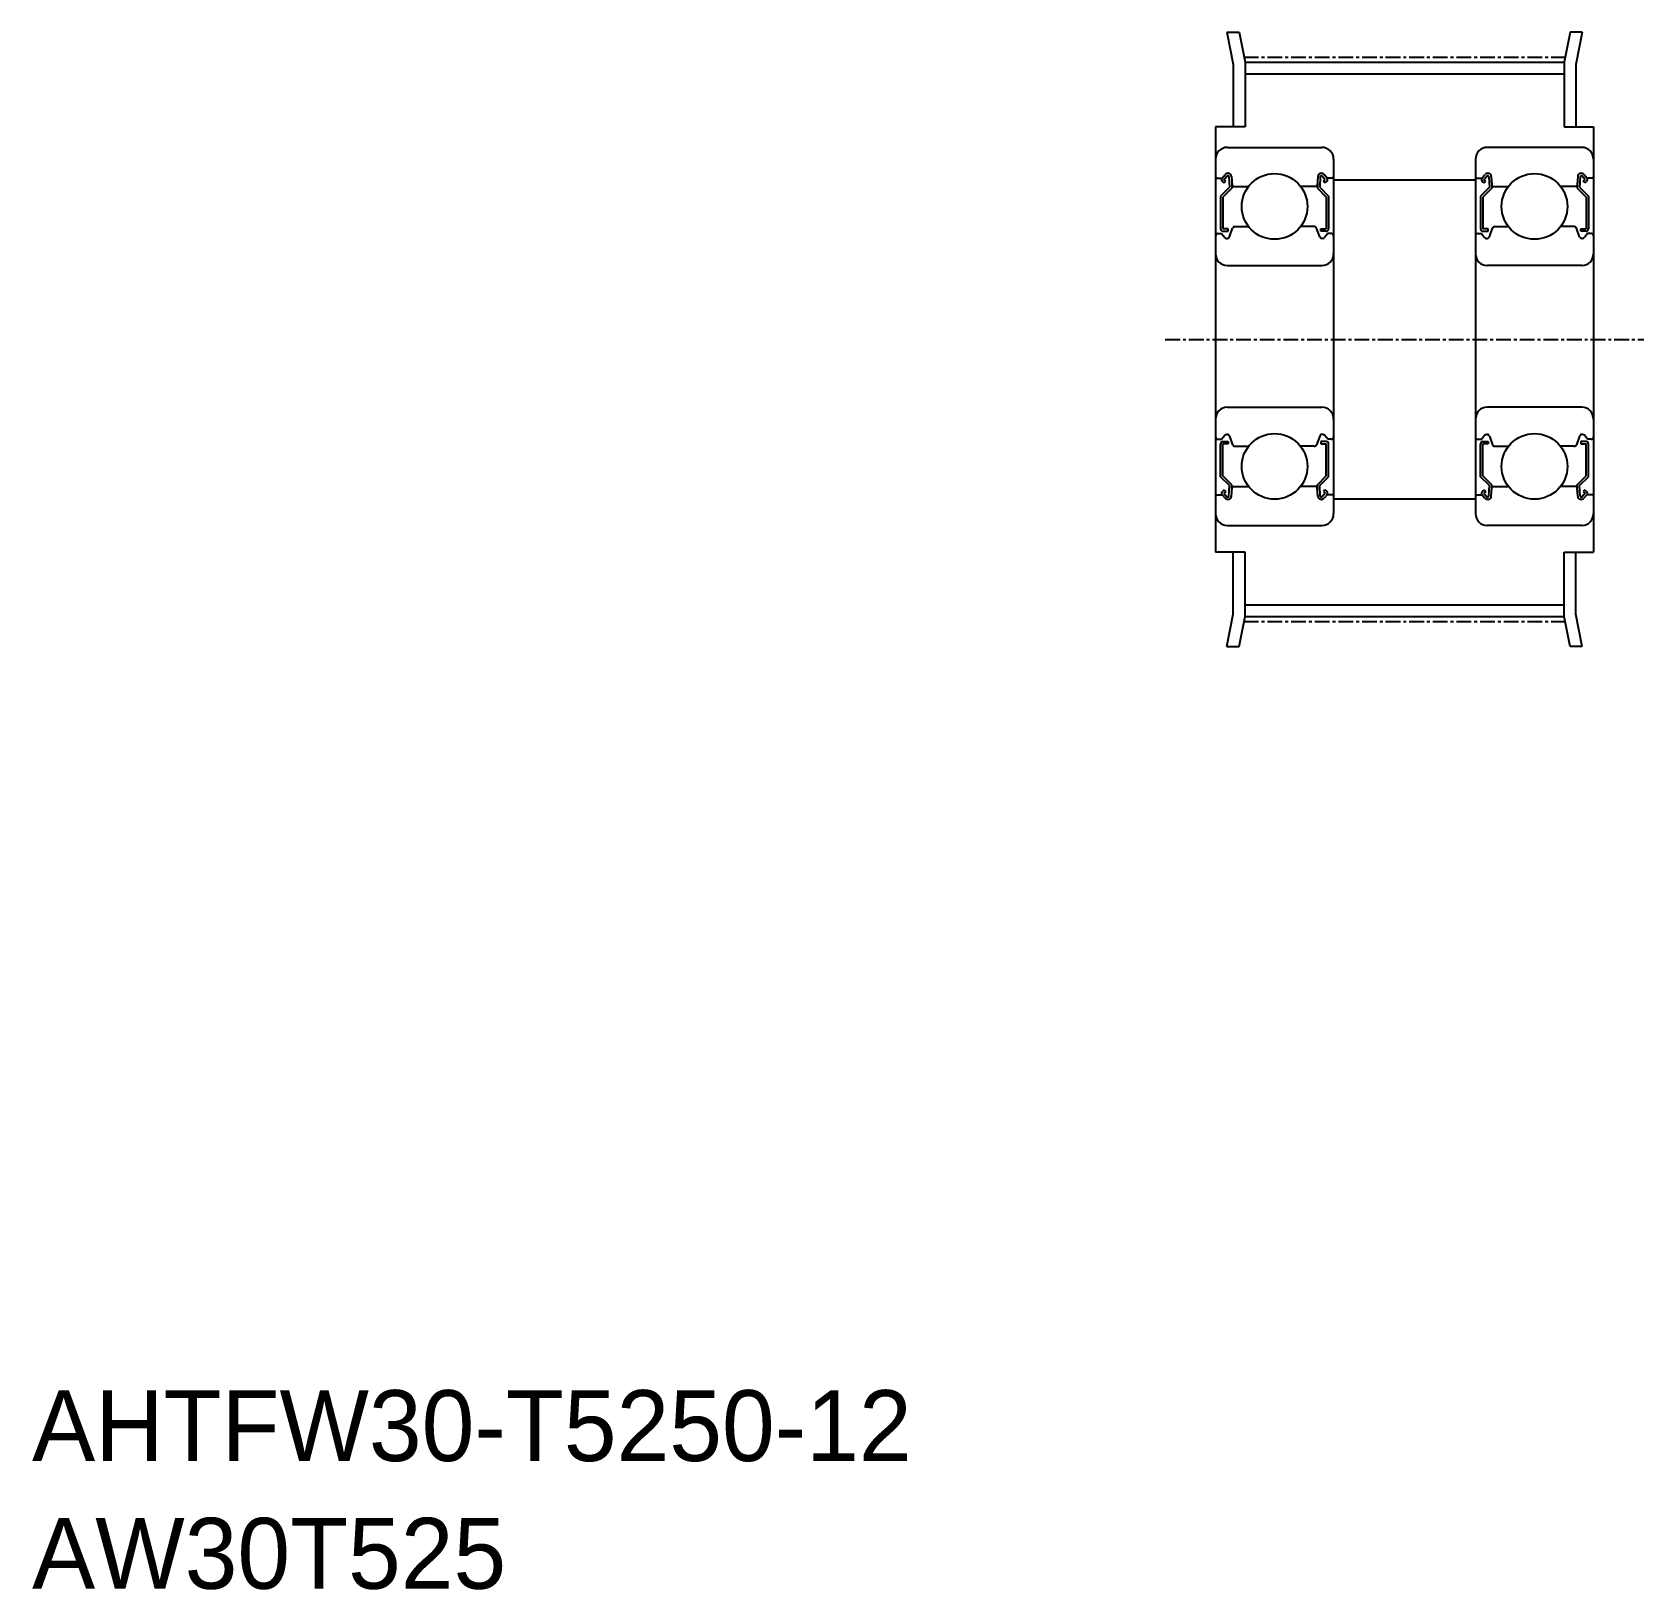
# Model space of a CAD drawing. Extents: x -286 to -150, y -61 to 71.
import ezdxf

# ---------------------------------------------------------------- set-up
doc = ezdxf.new("R2010")
doc.units = 0
doc.linetypes.add('CENTER', pattern=[2, 1.25, -0.25, 0.25, -0.25])
doc.layers.get('0').update_dxf_attribs({"linetype": 'CONTINUOUS'})
doc.layers.add('CENTER', color=1, linetype='CENTER')

msp = doc.modelspace()

# ---------------------------------------------------------------- linework, layer by layer
for p, q in [((-184.85, 70.95), (-184.31, 68.22)), ((-184.85, 70.95), (-183.82, 70.95)), ((-183.82, 70.95), (-183.31, 68.43)), ((-155.8, 70.95), (-156.31, 68.43)), ((-154.77, 70.95), (-155.8, 70.95)), ((-154.77, 70.95), (-155.31, 68.22)), ((-184.31, 68.22), (-184.31, 62.95)), ((-183.31, 68.43), (-156.31, 68.43)), ((-183.31, 68.43), (-183.31, 62.95)), ((-156.31, 68.43), (-156.31, 62.95)), ((-155.31, 68.22), (-155.31, 62.95)), ((-183.31, 67.43), (-156.31, 67.43)), ((-185.81, 62.95), (-185.81, 26.95)), ((-185.81, 62.95), (-185.81, 34.95)), ((-183.31, 62.95), (-185.81, 62.95)), ((-156.31, 62.95), (-153.81, 62.95)), ((-153.81, 62.95), (-153.81, 26.95)), ((-153.81, 62.95), (-153.81, 34.95)), ((-185.81, 60.2), (-185.81, 30.2)), ((-184.81, 61.2), (-176.81, 61.2)), ((-175.81, 60.2), (-175.81, 30.2)), ((-163.81, 60.2), (-163.81, 30.2)), ((-154.81, 61.2), (-162.81, 61.2)), ((-153.81, 60.2), (-153.81, 30.2)), ((-185.25, 58.6), (-185, 58.9)), ((-185.1, 58.47), (-184.85, 58.77)), ((-184.67, 58.71), (-184.63, 57.83)), ((-184.47, 58.73), (-184.41, 57.99)), ((-177.15, 58.73), (-177.21, 57.99)), ((-176.95, 58.71), (-176.99, 57.83)), ((-176.52, 58.47), (-176.77, 58.77)), ((-176.37, 58.6), (-176.62, 58.9)), ((-163.25, 58.6), (-163, 58.9)), ((-163.1, 58.47), (-162.85, 58.77)), ((-162.67, 58.71), (-162.63, 57.83)), ((-162.47, 58.73), (-162.41, 57.99)), ((-155.15, 58.73), (-155.21, 57.99)), ((-154.95, 58.71), (-154.99, 57.83)), ((-154.52, 58.47), (-154.77, 58.77)), ((-154.37, 58.6), (-154.62, 58.9)), ((-185.71, 58.6), (-185.25, 58.6)), ((-184.63, 57.83), (-185.38, 57.08)), ((-185.07, 58.19), (-185.23, 58.32)), ((-184.43, 57.75), (-185.18, 57)), ((-184.94, 58.34), (-185.1, 58.47)), ((-185.07, 58.19), (-184.94, 58.34)), ((-184.43, 58.22), (-184.43, 57.75)), ((-184.31, 57.9), (-183.01, 57.9)), ((-177.31, 57.9), (-178.61, 57.9)), ((-177.19, 58.22), (-177.19, 57.75)), ((-177.19, 57.75), (-176.44, 57)), ((-176.99, 57.83), (-176.24, 57.08)), ((-176.68, 58.34), (-176.52, 58.47)), ((-176.55, 58.19), (-176.68, 58.34)), ((-176.55, 58.19), (-176.4, 58.32)), ((-175.91, 58.6), (-176.37, 58.6)), ((-175.81, 58.45), (-163.81, 58.45)), ((-163.71, 58.6), (-163.25, 58.6)), ((-162.63, 57.83), (-163.38, 57.08)), ((-163.07, 58.19), (-163.23, 58.32)), ((-162.43, 57.75), (-163.18, 57)), ((-162.94, 58.34), (-163.1, 58.47)), ((-163.07, 58.19), (-162.94, 58.34)), ((-162.43, 58.22), (-162.43, 57.75)), ((-162.31, 57.9), (-161.01, 57.9)), ((-155.31, 57.9), (-156.61, 57.9)), ((-155.19, 58.22), (-155.19, 57.75)), ((-155.19, 57.75), (-154.44, 57)), ((-154.99, 57.83), (-154.24, 57.08)), ((-154.68, 58.34), (-154.52, 58.47)), ((-154.55, 58.19), (-154.68, 58.34)), ((-154.55, 58.19), (-154.4, 58.32)), ((-153.91, 58.6), (-154.37, 58.6)), ((-185.38, 57.08), (-185.38, 54.3)), ((-185.18, 57), (-185.18, 54.3)), ((-176.44, 57), (-176.44, 54.3)), ((-176.24, 57.08), (-176.24, 54.3)), ((-163.38, 57.08), (-163.38, 54.3)), ((-163.18, 57), (-163.18, 54.3)), ((-154.44, 57), (-154.44, 54.3)), ((-154.24, 57.08), (-154.24, 54.3)), ((-185.61, 53.9), (-185.31, 53.9)), ((-185.31, 53.9), (-185.03, 53.57)), ((-184.73, 54.3), (-185.18, 54.3)), ((-185.18, 54.1), (-184.73, 54.1)), ((-184.88, 53.5), (-184.82, 53.5)), ((-184.73, 54.1), (-184.73, 54.3)), ((-184.63, 53.63), (-184.36, 54.37)), ((-184.17, 54.5), (-183.01, 54.5)), ((-177.45, 54.5), (-178.61, 54.5)), ((-176.99, 53.63), (-177.26, 54.37)), ((-176.89, 54.3), (-176.44, 54.3)), ((-176.89, 54.1), (-176.89, 54.3)), ((-176.44, 54.1), (-176.89, 54.1)), ((-176.74, 53.5), (-176.8, 53.5)), ((-176.31, 53.9), (-176.59, 53.57)), ((-176.01, 53.9), (-176.31, 53.9)), ((-163.61, 53.9), (-163.31, 53.9)), ((-163.31, 53.9), (-163.03, 53.57)), ((-162.73, 54.3), (-163.18, 54.3)), ((-163.18, 54.1), (-162.73, 54.1)), ((-162.88, 53.5), (-162.82, 53.5)), ((-162.73, 54.1), (-162.73, 54.3)), ((-162.63, 53.63), (-162.36, 54.37)), ((-162.17, 54.5), (-161.01, 54.5)), ((-155.45, 54.5), (-156.61, 54.5)), ((-154.99, 53.63), (-155.26, 54.37)), ((-154.89, 54.3), (-154.44, 54.3)), ((-154.89, 54.1), (-154.89, 54.3)), ((-154.44, 54.1), (-154.89, 54.1)), ((-154.74, 53.5), (-154.8, 53.5)), ((-154.31, 53.9), (-154.59, 53.57)), ((-154.01, 53.9), (-154.31, 53.9)), ((-184.81, 51.2), (-176.81, 51.2)), ((-154.81, 51.2), (-162.81, 51.2)), ((-184.81, 39.2), (-176.81, 39.2)), ((-154.81, 39.2), (-162.81, 39.2)), ((-184.88, 36.9), (-184.82, 36.9)), ((-176.74, 36.9), (-176.8, 36.9)), ((-162.88, 36.9), (-162.82, 36.9)), ((-154.74, 36.9), (-154.8, 36.9)), ((-185.61, 36.5), (-185.31, 36.5)), ((-185.38, 33.32), (-185.38, 36.1)), ((-185.31, 36.5), (-185.03, 36.83)), ((-185.18, 36.3), (-184.73, 36.3)), ((-185.18, 33.4), (-185.18, 36.1)), ((-184.73, 36.1), (-185.18, 36.1)), ((-184.73, 36.3), (-184.73, 36.1)), ((-184.63, 36.77), (-184.36, 36.03)), ((-184.17, 35.9), (-183.01, 35.9)), ((-177.45, 35.9), (-178.61, 35.9)), ((-176.99, 36.77), (-177.26, 36.03)), ((-176.44, 36.3), (-176.89, 36.3)), ((-176.89, 36.3), (-176.89, 36.1)), ((-176.89, 36.1), (-176.44, 36.1)), ((-176.31, 36.5), (-176.59, 36.83)), ((-176.44, 33.4), (-176.44, 36.1)), ((-176.01, 36.5), (-176.31, 36.5)), ((-176.24, 33.32), (-176.24, 36.1)), ((-163.61, 36.5), (-163.31, 36.5)), ((-163.38, 33.32), (-163.38, 36.1)), ((-163.31, 36.5), (-163.03, 36.83)), ((-163.18, 36.3), (-162.73, 36.3)), ((-162.73, 36.1), (-163.18, 36.1)), ((-163.18, 33.4), (-163.18, 36.1)), ((-162.73, 36.3), (-162.73, 36.1)), ((-162.63, 36.77), (-162.36, 36.03)), ((-162.17, 35.9), (-161.01, 35.9)), ((-155.45, 35.9), (-156.61, 35.9)), ((-154.99, 36.77), (-155.26, 36.03)), ((-154.89, 36.3), (-154.89, 36.1)), ((-154.44, 36.3), (-154.89, 36.3)), ((-154.89, 36.1), (-154.44, 36.1)), ((-154.31, 36.5), (-154.59, 36.83)), ((-154.44, 33.4), (-154.44, 36.1)), ((-154.01, 36.5), (-154.31, 36.5)), ((-154.24, 33.32), (-154.24, 36.1)), ((-184.63, 32.57), (-185.38, 33.32)), ((-184.43, 32.65), (-185.18, 33.4)), ((-177.19, 32.65), (-176.44, 33.4)), ((-176.99, 32.57), (-176.24, 33.32)), ((-162.63, 32.57), (-163.38, 33.32)), ((-162.43, 32.65), (-163.18, 33.4)), ((-155.19, 32.65), (-154.44, 33.4)), ((-154.99, 32.57), (-154.24, 33.32)), ((-185.71, 31.8), (-185.25, 31.8)), ((-185.25, 31.8), (-185, 31.5)), ((-185.07, 32.21), (-185.23, 32.08)), ((-184.94, 32.06), (-185.1, 31.93)), ((-185.1, 31.93), (-184.85, 31.63)), ((-185.07, 32.21), (-184.94, 32.06)), ((-184.67, 31.69), (-184.63, 32.57)), ((-184.47, 31.67), (-184.41, 32.41)), ((-184.43, 32.18), (-184.43, 32.65)), ((-184.31, 32.5), (-183.01, 32.5)), ((-177.31, 32.5), (-178.61, 32.5)), ((-177.15, 31.67), (-177.21, 32.41)), ((-177.19, 32.18), (-177.19, 32.65)), ((-176.95, 31.69), (-176.99, 32.57)), ((-176.52, 31.93), (-176.77, 31.63)), ((-176.55, 32.21), (-176.68, 32.06)), ((-176.68, 32.06), (-176.52, 31.93)), ((-176.37, 31.8), (-176.62, 31.5)), ((-176.55, 32.21), (-176.4, 32.08)), ((-175.91, 31.8), (-176.37, 31.8)), ((-175.81, 31.45), (-163.81, 31.45)), ((-163.71, 31.8), (-163.25, 31.8)), ((-163.25, 31.8), (-163, 31.5)), ((-163.07, 32.21), (-163.23, 32.08)), ((-162.94, 32.06), (-163.1, 31.93)), ((-163.1, 31.93), (-162.85, 31.63)), ((-163.07, 32.21), (-162.94, 32.06)), ((-162.67, 31.69), (-162.63, 32.57)), ((-162.47, 31.67), (-162.41, 32.41)), ((-162.43, 32.18), (-162.43, 32.65)), ((-162.31, 32.5), (-161.01, 32.5)), ((-155.31, 32.5), (-156.61, 32.5)), ((-155.15, 31.67), (-155.21, 32.41)), ((-155.19, 32.18), (-155.19, 32.65)), ((-154.95, 31.69), (-154.99, 32.57)), ((-154.52, 31.93), (-154.77, 31.63)), ((-154.55, 32.21), (-154.68, 32.06)), ((-154.68, 32.06), (-154.52, 31.93)), ((-154.37, 31.8), (-154.62, 31.5)), ((-154.55, 32.21), (-154.4, 32.08)), ((-153.91, 31.8), (-154.37, 31.8)), ((-184.81, 29.2), (-176.81, 29.2)), ((-182.81, 29.2), (-182.81, 29.2)), ((-180.81, 29.2), (-180.81, 29.2)), ((-154.81, 29.2), (-162.81, 29.2)), ((-158.81, 29.2), (-158.81, 29.2)), ((-156.81, 29.2), (-156.81, 29.2)), ((-183.31, 26.95), (-185.81, 26.95)), ((-184.31, 21.68), (-184.31, 26.95)), ((-183.31, 21.48), (-183.31, 26.95)), ((-156.31, 21.48), (-156.31, 26.95)), ((-156.31, 26.95), (-153.81, 26.95)), ((-155.31, 21.68), (-155.31, 26.95)), ((-183.31, 22.47), (-156.31, 22.47)), ((-184.85, 18.95), (-184.31, 21.68)), ((-183.82, 18.95), (-183.31, 21.48)), ((-183.31, 21.48), (-156.31, 21.48)), ((-155.8, 18.95), (-156.31, 21.48)), ((-154.77, 18.95), (-155.31, 21.68)), ((-184.85, 18.95), (-183.82, 18.95)), ((-154.77, 18.95), (-155.8, 18.95))]:
    msp.add_line(p, q)
for centre in [(-180.81, 56.2), (-180.81, 56.2), (-158.81, 56.2), (-158.81, 56.2), (-180.81, 34.2), (-180.81, 34.2), (-158.81, 34.2), (-158.81, 34.2)]:
    msp.add_circle(centre, 2.78)
for centre, radius, start, end in [((-184.81, 60.2), 1, 90, 180), ((-176.81, 60.2), 1, 0, 90), ((-162.81, 60.2), 1, 90, 180), ((-154.81, 60.2), 1, 0, 90), ((-185.71, 58.7), 0.1, 180, 270), ((-184.77, 58.71), 0.3, 4.9968, 140.0012), ((-184.77, 58.71), 0.1, 2.8198, 140.0002), ((-176.85, 58.71), 0.3, 39.9988, 175.0032), ((-176.85, 58.71), 0.1, 39.9998, 177.1802), ((-175.91, 58.7), 0.1, 270, 0), ((-163.71, 58.7), 0.1, 180, 270), ((-162.77, 58.71), 0.3, 4.9968, 140.0012), ((-162.77, 58.71), 0.1, 2.8198, 140.0002), ((-154.85, 58.71), 0.3, 39.9988, 175.0032), ((-154.85, 58.71), 0.1, 39.9998, 177.1802), ((-153.91, 58.7), 0.1, 270, 0), ((-185.1, 58.47), 0.2, 140.0012, 230.087), ((-184.31, 58), 0.1, 184.9968, 270), ((-177.31, 58), 0.1, 270, 355.0032), ((-176.52, 58.47), 0.2, 309.913, 39.9988), ((-163.1, 58.47), 0.2, 140.0012, 230.087), ((-162.31, 58), 0.1, 184.9968, 270), ((-155.31, 58), 0.1, 270, 355.0032), ((-154.52, 58.47), 0.2, 309.913, 39.9988), ((-185.61, 53.7), 0.2, 90, 180), ((-185.18, 54.3), 0.2, 180, 270), ((-184.88, 53.7), 0.2, 219.9952, 270), ((-184.82, 53.7), 0.2, 270, 339.9916), ((-184.17, 54.3), 0.2, 90, 159.9916), ((-177.45, 54.3), 0.2, 20.0084, 90), ((-176.8, 53.7), 0.2, 200.0084, 270), ((-176.74, 53.7), 0.2, 270, 320.0048), ((-176.44, 54.3), 0.2, 270, 0), ((-176.01, 53.7), 0.2, 0, 90), ((-163.61, 53.7), 0.2, 90, 180), ((-163.18, 54.3), 0.2, 180, 270), ((-162.88, 53.7), 0.2, 219.9952, 270), ((-162.82, 53.7), 0.2, 270, 339.9916), ((-162.17, 54.3), 0.2, 90, 159.9916), ((-155.45, 54.3), 0.2, 20.0084, 90), ((-154.8, 53.7), 0.2, 200.0084, 270), ((-154.74, 53.7), 0.2, 270, 320.0048), ((-154.44, 54.3), 0.2, 270, 0), ((-154.01, 53.7), 0.2, 0, 90), ((-184.81, 52.2), 1, 180, 270), ((-176.81, 52.2), 1, 270, 0), ((-162.81, 52.2), 1, 180, 270), ((-154.81, 52.2), 1, 270, 0), ((-184.81, 38.2), 1, 90, 180), ((-176.81, 38.2), 1, 0, 90), ((-162.81, 38.2), 1, 90, 180), ((-154.81, 38.2), 1, 0, 90), ((-184.88, 36.7), 0.2, 90, 140.0048), ((-184.82, 36.7), 0.2, 20.0084, 90), ((-176.8, 36.7), 0.2, 90, 159.9916), ((-176.74, 36.7), 0.2, 39.9952, 90), ((-162.88, 36.7), 0.2, 90, 140.0048), ((-162.82, 36.7), 0.2, 20.0084, 90), ((-154.8, 36.7), 0.2, 90, 159.9916), ((-154.74, 36.7), 0.2, 39.9952, 90), ((-185.61, 36.7), 0.2, 180, 270), ((-185.18, 36.1), 0.2, 90, 180), ((-184.17, 36.1), 0.2, 200.0084, 270), ((-177.45, 36.1), 0.2, 270, 339.9916), ((-176.44, 36.1), 0.2, 0, 90), ((-176.01, 36.7), 0.2, 270, 0), ((-163.61, 36.7), 0.2, 180, 270), ((-163.18, 36.1), 0.2, 90, 180), ((-162.17, 36.1), 0.2, 200.0084, 270), ((-155.45, 36.1), 0.2, 270, 339.9916), ((-154.44, 36.1), 0.2, 0, 90), ((-154.01, 36.7), 0.2, 270, 0), ((-185.71, 31.7), 0.1, 90, 180), ((-185.1, 31.93), 0.2, 129.913, 219.9988), ((-184.77, 31.7), 0.3, 219.9988, 355.0032), ((-184.77, 31.7), 0.1, 219.9998, 357.1802), ((-184.31, 32.4), 0.1, 90, 175.0032), ((-177.31, 32.4), 0.1, 4.9968, 90), ((-176.85, 31.7), 0.3, 184.9968, 320.0012), ((-176.85, 31.7), 0.1, 182.8198, 320.0002), ((-176.52, 31.93), 0.2, 320.0012, 50.087), ((-175.91, 31.7), 0.1, 0, 90), ((-163.71, 31.7), 0.1, 90, 180), ((-163.1, 31.93), 0.2, 129.913, 219.9988), ((-162.77, 31.7), 0.3, 219.9988, 355.0032), ((-162.77, 31.7), 0.1, 219.9998, 357.1802), ((-162.31, 32.4), 0.1, 90, 175.0032), ((-155.31, 32.4), 0.1, 4.9968, 90), ((-154.85, 31.7), 0.3, 184.9968, 320.0012), ((-154.85, 31.7), 0.1, 182.8198, 320.0002), ((-154.52, 31.93), 0.2, 320.0012, 50.087), ((-153.91, 31.7), 0.1, 0, 90), ((-184.81, 30.2), 1, 180, 270), ((-176.81, 30.2), 1, 270, 0), ((-162.81, 30.2), 1, 180, 270), ((-154.81, 30.2), 1, 270, 0)]:
    msp.add_arc(centre, radius, start, end)
at = {"layer": 'CENTER', "color": 1, "linetype": 'CENTER'}
for p, q in [((-183.41, 68.83), (-156.21, 68.83)), ((-190.06, 44.95), (-149.56, 44.95)), ((-183.41, 21.08), (-156.21, 21.08))]:
    msp.add_line(p, q, dxfattribs=at)

# ---------------------------------------------------------------- texts
at = {"color": 7, "linetype": 'CONTINUOUS'}
for s, p in [('AHTFW30-T5250-12', (-285.99, -50)), ('AW30T525', (-285.99, -60.81))]:
    msp.add_text(s, height=6, dxfattribs=at).set_placement(p)

doc.saveas('drawing.dxf')
